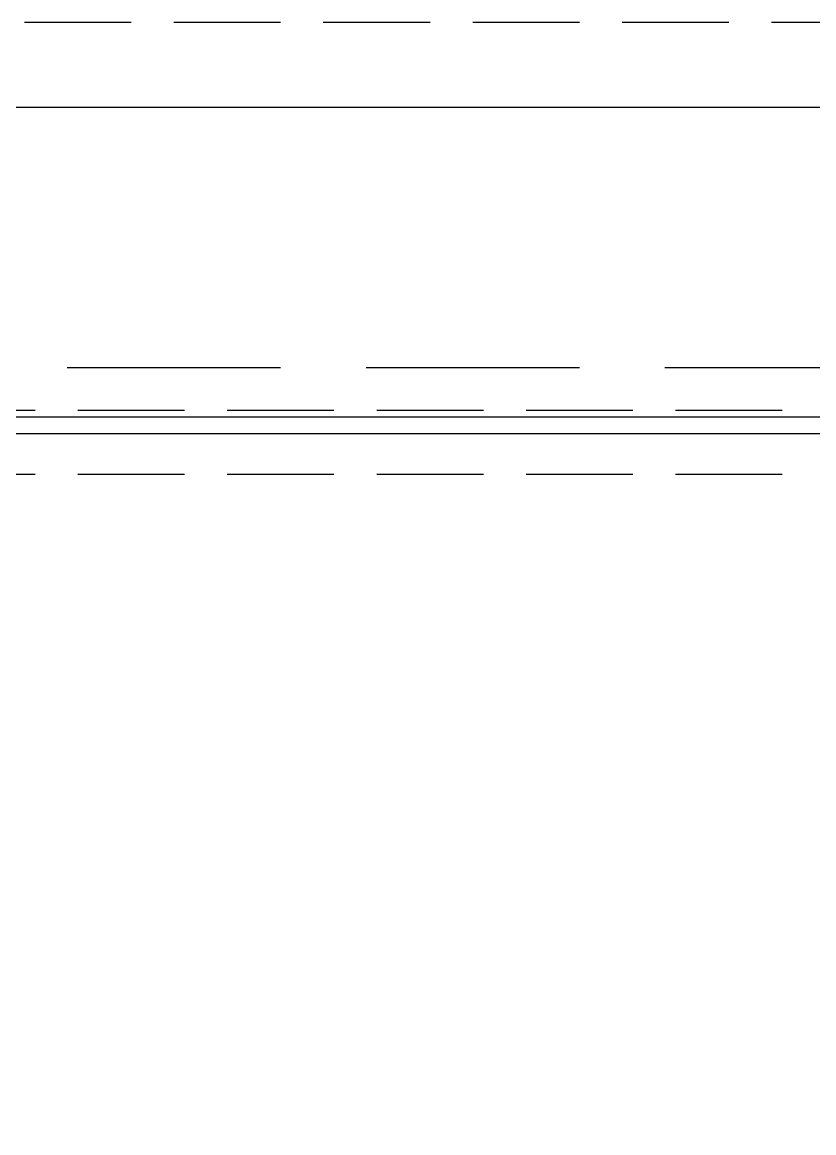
# Model space of a CAD drawing. Extents: x -1899985 to -450366, y 556196 to 2151267.
# Drawn here: x -645760 to -643906, y 575815 to 578417 of the extents above; entities that cross this region are included whole.
import ezdxf

# ---------------------------------------------------------------- set-up
doc = ezdxf.new("R2010")
doc.units = 0
doc.header["$LTSCALE"] = 1000
doc.header["$MEASUREMENT"] = 0
doc.linetypes.add('__DASH', pattern=[0.35, 0.25, -0.1])
doc.linetypes.add('DASH', pattern=[0.35, 0.25, -0.1])
for name, color, linetype in [('A-LIN-V', 9, 'Continuous'), ('FHSGH10105-主梁-04', 7, 'Continuous'), ('FHSGH10105-主梁-06', 7, 'Continuous'), ('S-SB', 21, 'Continuous')]:
    doc.layers.add(name, color=color, linetype=linetype)
doc.layers.add('A-加建区域', color=47, linetype='Continuous', plot=False)

# ---------------------------------------------------------------- blocks, each defined once
blk = doc.blocks.new('w432424324')
at = {"layer": 'A-加建区域', "linetype": 'DASH'}
for points in [[(-750464.7, 577507.5), (-768794.7, 577507.5)], [(-750464.7, 577357.5), (-768794.7, 577357.5)]]:
    blk.add_lwpolyline(points, dxfattribs=at)
blk = doc.blocks.new('吊车5')
at = {"color": 6, "linetype": 'DASH'}
blk.add_lwpolyline([(1563769.3, -78840.6), (1555174.3, -78840.6), (1555174.3, -81443.1)], dxfattribs=at)
at = {"layer": 'FHSGH10105-主梁-04', "color": 3, "linetype": 'Continuous'}
blk.add_line((1555299.5, -79040.6), (1563769.3, -79040.6), dxfattribs=at)
at = {"layer": 'FHSGH10105-主梁-06', "color": 3, "linetype": 'Continuous'}
for p, q in [((1555503.3, -79766.3), (1563769.3, -79766.3)), ((1555299.5, -79805.6), (1563769.3, -79805.6))]:
    blk.add_line(p, q, dxfattribs=at)
blk = doc.blocks.new('w42432')
at = {"layer": 'S-SB', "xscale": -1}
blk.add_blockref('吊车5', (899364.3, 657258.1), dxfattribs=at)

msp = doc.modelspace()

# ---------------------------------------------------------------- linework, layer by layer
at = {"layer": 'A-加建区域', "linetype": '__DASH', "ltscale": 2}
msp.add_line((-592655, 577607.5), (-684013.9, 577607.5), dxfattribs=at)

# ---------------------------------------------------------------- block references
at = {"layer": 'A-LIN-V'}
for name, p in [('w432424324', (113484.7, 0)), ('w42432', (17950, 0))]:
    msp.add_blockref(name, p, dxfattribs=at)

doc.saveas('drawing.dxf')
